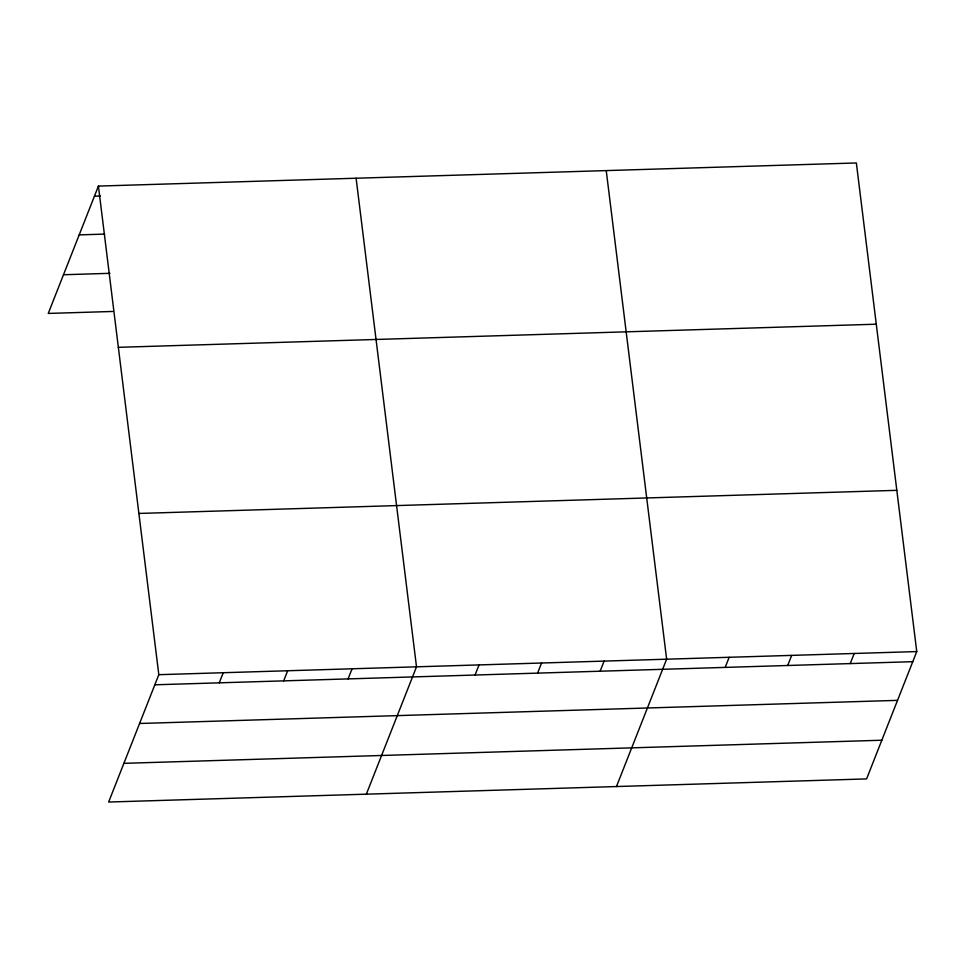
<?xml version="1.0" encoding="UTF-8"?>
<svg xmlns="http://www.w3.org/2000/svg" width="965" height="965" viewBox="0 0 965 965"><rect width="100%" height="100%" fill="white"/><g stroke="black" fill="none" stroke-linecap="round" stroke-linejoin="round"><path stroke-width="1.45" d="M98.418 186.088L158.815 674.68L108.647 802.036L866.582 778.912L916.75 651.568L856.353 162.964L98.418 186.088L48.25 313.432L112.676 311.466M219.248 682.834L223.241 672.714M283.674 680.868L287.666 670.759M348.1 678.902L352.08 668.793M366.35 794.171L416.506 666.827L356.109 178.223M475.057 675.03L479.038 664.921M537.589 673.124L541.57 663.003M600.121 671.218L604.102 661.097M616.466 786.547L666.634 659.192L606.237 170.6M725.173 667.394L729.166 657.286M787.705 665.488L791.686 655.38M850.237 663.582L854.218 653.474M94.425 196.197L100.42 196.016M79.19 234.881L104.666 234.109M63.485 274.748L109.938 273.324M118.345 347.328L876.28 324.204M138.876 513.452L896.823 490.329M158.815 674.68L916.75 651.568M154.834 684.8L912.769 661.676M139.587 723.485L897.522 700.361M123.882 763.339L881.829 740.227"/></g></svg>
